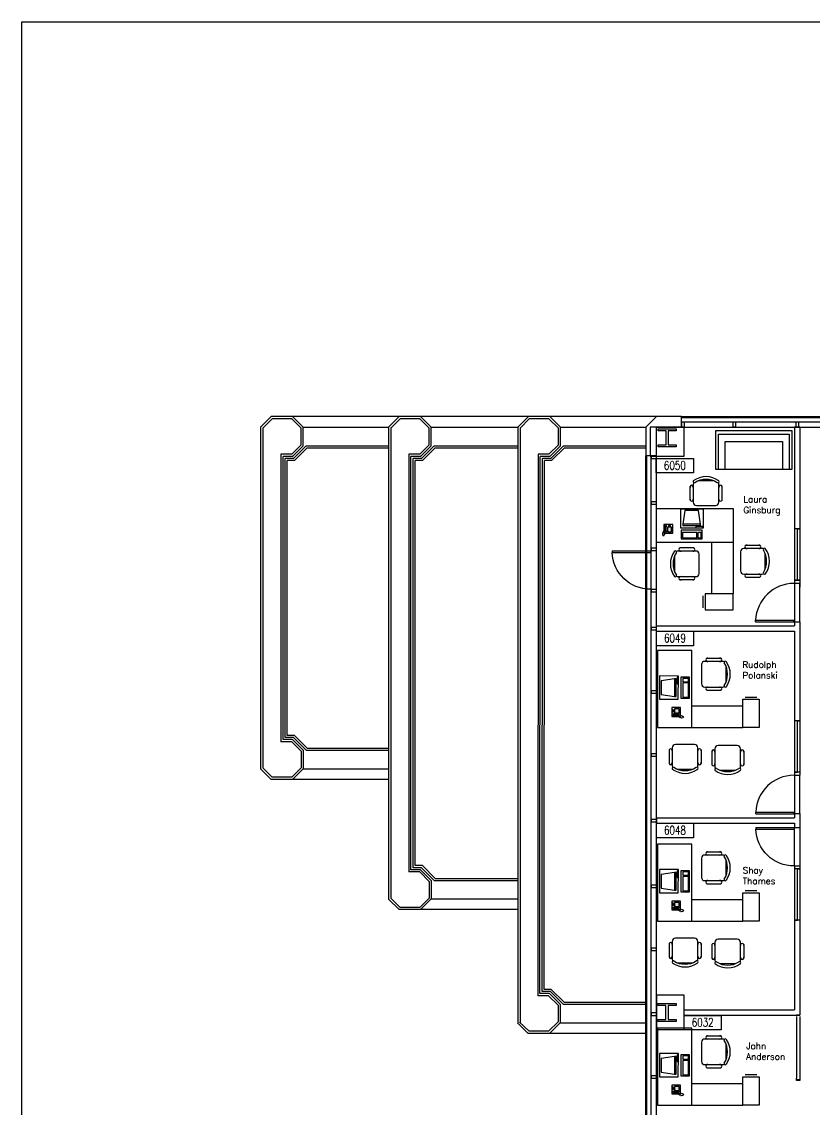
# Model space of a CAD drawing. Header units: inches. Extents: x 619 to 14864, y 611 to 3754.
# Drawn here: x 11920 to 12663, y 2735 to 3754 of the extents above; entities that cross this region are included whole.
import ezdxf
from ezdxf.enums import TextEntityAlignment as Align

# ---------------------------------------------------------------- set-up
doc = ezdxf.new("R2010")
doc.units = ezdxf.units.IN
doc.header["$MEASUREMENT"] = 0
doc.layers.get('0').update_dxf_attribs({"linetype": 'CONTINUOUS'})
for name, color, linetype in [('CHAIRS', 4, 'CONTINUOUS'), ('CPU', 6, 'CONTINUOUS'), ('E-B-FURR', 6, 'CONTINUOUS'), ('E-B-GLAZ', 8, 'CONTINUOUS'), ('E-B-MULL', 8, 'CONTINUOUS'), ('E-B-SHEL', 2, 'CONTINUOUS'), ('E-C-HEAD', 5, 'CONTINUOUS'), ('E-F-DOOR', 3, 'CONTINUOUS'), ('E-F-SILL', 8, 'CONTINUOUS'), ('E-F-TERR', 4, 'CONTINUOUS'), ('E-S-COLM', 8, 'CONTINUOUS'), ('EMPLOYEE', 1, 'CONTINUOUS'), ('Frame', 10, 'CONTINUOUS'), ('FURNITURE', 3, 'CONTINUOUS'), ('PANELS_201', 6, 'CONTINUOUS'), ('PHONES', 4, 'CONTINUOUS'), ('RMNUM', 40, 'CONTINUOUS')]:
    doc.layers.add(name, color=color, linetype=linetype)
doc.styles.add('ARCHITXT', font='simplex.shx')
doc.styles.add('ROMANS', font='romans', dxfattribs={"width": 0.75, "height": 8})

# ---------------------------------------------------------------- blocks, each defined once
blk = doc.blocks.new('DR-36')
for p, q in [((0, 36), (0, 0)), ((0, 36), (1.5, 36)), ((1.5, 36), (1.5, 0)), ((0, 0), (1.5, 0))]:
    blk.add_line(p, q)
blk.add_arc((0, 0), 36, 0, 87.6141)
blk = doc.blocks.new('RMNUM')
at = {"layer": 'RMNUM'}
blk.add_lwpolyline([(-16.33354, 6.674702), (18.388073, 6.674702), (18.388073, -6.982766), (-16.33354, -6.982766), (-16.33354, 6.674702)], dxfattribs=at)
at = {"layer": 'RMNUM', "style": 'ROMANS', "width": 0.75}
blk.add_attdef('NUMBER', text='', height=8, dxfattribs=at).set_placement((1.027267, 0.114097), align=Align.MIDDLE_CENTER)
blk = doc.blocks.new('RECTANG')
for p, q in [((1, 1), (0, 1)), ((0, 1), (0, 0)), ((1, 0), (1, 1)), ((0, 0), (1, 0))]:
    blk.add_line(p, q)
blk = doc.blocks.new('FNPHONE')
for p, q in [((-9.1, 0.2), (-9.7, 0)), ((-8.9, 0.6), (-9.5, 0.4)), ((-8.7, 1), (-9.3, 0.8)), ((-8.5, 1.4), (-9.1, 1.2)), ((-8.3, 1.8), (-8.9, 1.6)), ((-7.1, 0.6), (-7.5, -0.6)), ((-7.3, 6.5), (-7.3, 1.5)), ((-6.3, 6.5), (-6.3, 1.5)), ((-3.9, 4.8), (-3.9, 4.8)), ((-3.9, 3.9), (-3.9, 3.9)), ((-3.9, 3), (-3.9, 3)), ((-3.9, 2), (-3.9, 2)), ((-2.9, 4.8), (-2.9, 4.8)), ((-2.9, 3.9), (-2.9, 3.9)), ((-2.9, 3), (-2.9, 3)), ((-2.9, 2), (-2.9, 2)), ((-2, 4.8), (-2, 4.8)), ((-2, 3.9), (-2, 3.9)), ((-2, 3), (-2, 3)), ((-2, 2), (-2, 2)), ((-9.3, -0.2), (-9.9, -0.4)), ((-9.3, -0.6), (-9.9, -0.8)), ((-9.3, -1), (-9.9, -1.2)), ((-9.3, -1.4), (-9.9, -1.6)), ((-9.1, -1.8), (-9.7, -2)), ((-8.9, -2.2), (-9.5, -2.4)), ((-8.4, -2.5), (-9, -2.7)), ((-7.9, -2), (-8.5, -2.2)), ((-7.7, -1.6), (-8.3, -1.8)), ((-7.5, -1.2), (-8.1, -1.4)), ((-7.3, -0.8), (-7.9, -1))]:
    blk.add_line(p, q)
for centre, start, end in [((-6.8, 6.5), 298.4915, 241.5085), ((-6.8, 1.5), 118.4915, 61.5085)]:
    blk.add_arc(centre, 1.05, start, end)
for p, xscale, yscale, zscale in [((-8.2, 0), 8.20528234483245, 8.104073169521023, 8.20528234483245), ((-4.8, 1.3), 3.75, 4.375, 3.75), ((-4, 6.7), 2.03125, 0.46875, 2.03125)]:
    blk.add_blockref('RECTANG', p, dxfattribs=dict(xscale=xscale, yscale=yscale, zscale=zscale))
blk = doc.blocks.new('DESK3')
for p, q in [((72, 0), (0, 0)), ((0, 0), (0, -80)), ((72, -32), (72, 0)), ((0, -32), (72, -32)), ((20, -80), (20, -32)), ((0, -80), (20, -80))]:
    blk.add_line(p, q)
blk = doc.blocks.new('FC15X27A')
for p, q in [((7.53125, 0), (-7.53125, 0)), ((-7.53125, 0), (-7.53125, -26.5)), ((7.53125, -26.5), (7.53125, 0)), ((-7.53125, -26.5), (7.53125, -26.5)), ((-5.53125, -28.5), (5.53125, -28.5))]:
    blk.add_line(p, q)
blk = doc.blocks.new('IBMAT', base_point=(61, 306))
for p, q in [((75, 307), (75, 306)), ((81, 307), (75, 307)), ((81, 306), (81, 307))]:
    blk.add_line(p, q)
at = {"xscale": 21, "yscale": 17, "zscale": 21}
blk.add_blockref('RECTANG', (61, 306), dxfattribs=at)
blk = doc.blocks.new('KEYBOARD', base_point=(60, 294))
for p, xscale, yscale, zscale in [((60, 294), 19, 8, 19), ((61, 295), 13, 5, 13), ((75, 295), 3, 5, 3)]:
    blk.add_blockref('RECTANG', p, dxfattribs=dict(xscale=xscale, yscale=yscale, zscale=zscale))
blk = doc.blocks.new('COMPUTER')
for p, q in [((-6.6, 16.2), (-8.5, 3.5)), ((6.1, 16.2), (-6.6, 16.2)), ((8, 3.5), (6.1, 16.2)), ((-8.5, 3.5), (-8.5, 2)), ((8, 3.5), (-8.5, 3.5)), ((-8.5, 2), (8, 2)), ((8, 2), (8, 3.5))]:
    blk.add_line(p, q)
at = {"xscale": 1.033846153846154, "yscale": 1.033846153846154, "zscale": 1.033846153846154}
for name, p in [('IBMAT', (-10.9, 0)), ('KEYBOARD', (-10, -10.5))]:
    blk.add_blockref(name, p, dxfattribs=at)
blk = doc.blocks.new('CHAIR7')
for p, q in [((20, 12), (3, 12)), ((5.1, 15), (17.9, 15)), ((0, 9), (0, -9)), ((23, -7.4), (23, 7.4)), ((3, -12), (20, -12)), ((5.1, -15), (17.9, -15))]:
    blk.add_line(p, q)
for centre, radius, start, end in [((3, 9), 3, 90, 180), ((5.6, 13.5), 1.56, 73.7398, 286.2602), ((17.4, 13.5), 1.56, 253.7398, 106.2602), ((20, 9), 3, 62.4156, 90), ((22.3, 11.1), 1.1, 53.3099, 212.0274), ((4.8, 0), 19.6, 327.5758, 32.4242), ((7, 0), 20, 323.1301, 36.8699), ((3, -9), 3, 180, 270), ((5.6, -13.5), 1.56, 73.7398, 286.2602), ((17.4, -13.5), 1.56, 253.7398, 106.2602), ((20, -9), 3, 270, 297.5844), ((22.3, -11.1), 1.1, 147.9726, 306.6901)]:
    blk.add_arc(centre, radius, start, end)
blk = doc.blocks.new('SOFA2')
for p, q in [((-36, 0), (-36, -36)), ((36, 0), (-36, 0)), ((36, -36), (36, 0)), ((-33, -36), (-33, -3)), ((-33, -3), (33, -3)), ((-27, -36), (-27, -10)), ((-27, -10), (27, -10)), ((27, -10), (27, -36)), ((33, -3), (33, -36)), ((-36, -36), (36, -36))]:
    blk.add_line(p, q)

msp = doc.modelspace()

# ---------------------------------------------------------------- linework, layer by layer
at = {"layer": 'E-B-FURR'}
for p, q in [((12538.6, 3374), (12870.6, 3374)), ((12649.1, 3374), (12644, 3374)), ((12644.1, 3374), (12644.1, 3224)), ((12649.1, 3374), (12649.1, 3224)), ((12514.7, 2716), (12514.7, 3347)), ((12644.1, 3230.8), (12649.1, 3230.8)), ((12644.1, 3227.8), (12649.1, 3227.8)), ((12644.1, 3191.8), (12644.1, 3188)), ((12644.1, 3191.8), (12649.1, 3191.8)), ((12649.1, 3191.8), (12649.1, 3048.1)), ((12514.7, 3188), (12644.1, 3188)), ((12514.7, 3182.9), (12514.7, 3187.9)), ((12514.7, 3183), (12644.1, 3183)), ((12644.1, 3183), (12644.1, 3048.1)), ((12644.1, 3048.1), (12649.1, 3048.1)), ((12514.7, 3008), (12644.1, 3008)), ((12514.7, 3007.9), (12514.7, 3002.9)), ((12644.1, 3012.1), (12649.1, 3012.1)), ((12644.1, 3012.1), (12644.1, 3008)), ((12649.1, 3012.1), (12649.1, 2999.1)), ((12514.7, 3003), (12644.1, 3003)), ((12644.1, 3003), (12644.1, 2999.1)), ((12644.1, 2999.1), (12649.1, 2999.1)), ((12644, 2963.1), (12649, 2963.1)), ((12644.1, 2963.1), (12644.1, 2828)), ((12644.1, 2963.1), (12649.1, 2963.1)), ((12649.1, 2963.1), (12649.1, 2823)), ((12540.7, 2828), (12644.1, 2828)), ((12540.7, 2823), (12649.1, 2823)), ((12514.7, 2809.7), (12540.7, 2809.7))]:
    msp.add_line(p, q, dxfattribs=at)
msp.add_lwpolyline([(12540.7, 3374), (12508.7, 3374), (12508.7, 3347), (12540.7, 3347)], close=True, dxfattribs=at)
for points in [[(12540.7, 2842), (12514.7, 2842), (12514.7, 2809.7)], [(12540.7, 2809.7), (12540.7, 2842)]]:
    msp.add_lwpolyline(points, dxfattribs=at)
at = {"layer": 'E-B-GLAZ'}
for p, q in [((12538.6, 3384), (12870.6, 3384)), ((12538.6, 3383), (12870.6, 3383)), ((12538.6, 3379), (12870.6, 3379)), ((12504.6, 2716), (12504.6, 3347.1)), ((12505.6, 2716), (12505.6, 3347.1)), ((12509.6, 2716), (12509.6, 3347)), ((12504.6, 2806), (12404.6, 2806))]:
    msp.add_line(p, q, dxfattribs=at)
for points in [[(12649.1, 3230.8), (12644.1, 3230.8), (12646.8, 3230.8), (12646.8, 3278.8), (12649.1, 3278.8), (12644.1, 3278.8)], [(12649.1, 3050.9), (12644.1, 3050.9), (12646.8, 3050.9), (12646.8, 3098.9), (12649.1, 3098.9), (12644.1, 3098.9)], [(12649.1, 2912.1), (12644.1, 2912.1), (12646.8, 2912.1), (12646.8, 2960.1), (12649.1, 2960.1), (12644.1, 2960.1)]]:
    msp.add_lwpolyline(points, dxfattribs=at)
at = {"layer": 'E-B-MULL'}
for points in [[(12540.7, 3379), (12540.7, 3374), (12538.5, 3374), (12538.5, 3379)], [(12588.9, 3379), (12588.9, 3374), (12586.6, 3374), (12586.6, 3379)], [(12647.9, 3379), (12647.9, 3374), (12645.6, 3374), (12645.6, 3379)], [(12509.6, 3344.8), (12514.6, 3344.8), (12514.6, 3347), (12509.6, 3347)], [(12509.6, 3301.8), (12514.6, 3301.8), (12514.6, 3304), (12509.6, 3304)], [(12509.6, 3258.5), (12514.6, 3258.5), (12514.6, 3260.8), (12509.6, 3260.8)], [(12509.6, 3219.8), (12514.6, 3219.8), (12514.6, 3222), (12509.6, 3222)], [(12509.6, 3184.2), (12514.6, 3184.2), (12514.6, 3186.4), (12509.6, 3186.4)], [(12509.6, 3124.9), (12514.6, 3124.9), (12514.6, 3127.1), (12509.6, 3127.1)], [(12509.6, 3065.7), (12514.6, 3065.7), (12514.6, 3067.9), (12509.6, 3067.9)], [(12509.6, 3004.3), (12514.6, 3004.3), (12514.6, 3006.5), (12509.6, 3006.5)], [(12509.6, 2942.8), (12514.6, 2942.8), (12514.6, 2945), (12509.6, 2945)], [(12509.6, 2883.6), (12514.6, 2883.6), (12514.6, 2885.9), (12509.6, 2885.9)], [(12509.6, 2822.9), (12514.6, 2822.9), (12514.6, 2825.2), (12509.6, 2825.2)], [(12509.6, 2764.1), (12514.6, 2764.1), (12514.6, 2766.3), (12509.6, 2766.3)]]:
    msp.add_lwpolyline(points, close=True, dxfattribs=at)
at = {"layer": 'E-B-SHEL'}
for p, q in [((12514.6, 3384), (12504.6, 3374)), ((12538.3, 3384), (12514.3, 3384)), ((12538.3, 3374), (12538.3, 3384)), ((12504.6, 3374), (12504.6, 3347.1)), ((12538.6, 3374), (12510.6, 3374)), ((12538.6, 3374), (12511, 3374)), ((12514.6, 3347.1), (12514.6, 3374)), ((12514.6, 3374), (12540.8, 3374)), ((12514.6, 3347.1), (12504.6, 3347.1))]:
    msp.add_line(p, q, dxfattribs=at)
at = {"layer": 'E-C-HEAD'}
for p, q in [((12509.6, 3222.4), (12509.6, 3258.4)), ((12644.1, 3227.4), (12644.1, 3191.4)), ((12649.1, 3191.4), (12649.1, 3227.4)), ((12644, 3047.8), (12644, 3011.8)), ((12649, 3011.8), (12649, 3047.8)), ((12644.1, 2962.9), (12644.1, 2998.9)), ((12649.1, 2998.9), (12649.1, 2962.9))]:
    msp.add_line(p, q, dxfattribs=at)
at = {"layer": 'E-F-SILL'}
msp.add_lwpolyline([(12514.6, 2819), (12514.6, 2819), (12514.6, 2819)], dxfattribs=at)
at = {"layer": 'E-F-TERR'}
for p, q in [((12143.6, 3374.1), (12153.5, 3384)), ((12153.5, 3384), (12143.6, 3374.1)), ((12173.5, 3384), (12153.5, 3384)), ((12173.5, 3384), (12153.5, 3384)), ((12164, 3384), (12153.5, 3384)), ((12274.8, 3384), (12169.2, 3384)), ((12183.6, 3374), (12173.6, 3384)), ((12263.5, 3374.1), (12273.5, 3384)), ((12273.5, 3384), (12263.5, 3374.1)), ((12284, 3384), (12273.5, 3384)), ((12293.5, 3384), (12273.5, 3384)), ((12293.5, 3384), (12273.5, 3384)), ((12514.6, 3384), (12289.1, 3384)), ((12303.5, 3374), (12293.5, 3384)), ((12394.7, 3384), (12384.8, 3374.1)), ((12384.8, 3374.1), (12394.7, 3384)), ((12414.7, 3384), (12394.7, 3384)), ((12414.7, 3384), (12394.7, 3384)), ((12405.2, 3384), (12394.7, 3384)), ((12424.8, 3374), (12414.8, 3384)), ((12143.6, 3374.1), (12143.6, 3053.9)), ((12154.4, 3382), (12145.6, 3373.2)), ((12145.6, 3373.2), (12145.6, 3054.8)), ((12172.8, 3382), (12154.4, 3382)), ((12181.6, 3373.2), (12172.8, 3382)), ((12181.6, 3357.5), (12181.6, 3373.2)), ((12183.6, 3374), (12263.5, 3374)), ((12183.6, 3356.7), (12183.6, 3374)), ((12263.5, 3374.1), (12263.5, 2931.9)), ((12274.3, 3382), (12265.5, 3373.2)), ((12265.5, 3373.2), (12265.5, 2932.8)), ((12292.7, 3382), (12274.3, 3382)), ((12301.5, 3373.2), (12292.7, 3382)), ((12301.5, 3357.5), (12301.5, 3373.2)), ((12303.5, 3374), (12384.8, 3374)), ((12303.5, 3356.7), (12303.5, 3374)), ((12384.8, 3374.1), (12384.8, 2815.6)), ((12395.5, 3382), (12386.8, 3373.2)), ((12386.8, 3373.2), (12386.8, 2816.4)), ((12413.9, 3382), (12395.5, 3382)), ((12422.8, 3373.2), (12413.9, 3382)), ((12422.8, 3357.5), (12422.8, 3373.2)), ((12424.8, 3374), (12504.6, 3374)), ((12424.8, 3356.7), (12424.8, 3374)), ((12172.8, 3348.7), (12181.6, 3357.5)), ((12173.6, 3346.7), (12183.6, 3356.7)), ((12174.4, 3344.7), (12186.4, 3356.7)), ((12175.3, 3342.7), (12187.3, 3354.7)), ((12186.4, 3356.7), (12263.5, 3356.7)), ((12187.3, 3354.7), (12263.5, 3354.7)), ((12292.7, 3348.7), (12301.5, 3357.5)), ((12293.5, 3346.7), (12303.5, 3356.7)), ((12294.4, 3344.7), (12306.4, 3356.7)), ((12295.2, 3342.7), (12307.2, 3354.7)), ((12306.4, 3356.7), (12384.8, 3356.7)), ((12307.2, 3354.7), (12384.8, 3354.7)), ((12413.9, 3348.7), (12422.8, 3357.5)), ((12414.8, 3346.7), (12424.8, 3356.7)), ((12415.6, 3344.7), (12427.6, 3356.7)), ((12416.4, 3342.7), (12428.4, 3354.7)), ((12427.6, 3356.7), (12504.6, 3356.7)), ((12428.4, 3354.7), (12504.6, 3354.7)), ((12162.6, 3348.7), (12162.6, 3079.3)), ((12172.8, 3348.7), (12162.6, 3348.7)), ((12164.6, 3081.3), (12164.6, 3346.7)), ((12173.6, 3346.7), (12164.6, 3346.7)), ((12166.6, 3083.3), (12166.6, 3344.7)), ((12174.4, 3344.7), (12166.6, 3344.7)), ((12168.6, 3085.3), (12168.6, 3342.7)), ((12175.3, 3342.7), (12168.6, 3342.7)), ((12282.6, 3348.7), (12282.6, 2957.3)), ((12292.7, 3348.7), (12282.6, 3348.7)), ((12284.5, 2959.3), (12284.5, 3346.7)), ((12293.5, 3346.7), (12284.5, 3346.7)), ((12286.5, 2961.3), (12286.5, 3344.7)), ((12294.4, 3344.7), (12286.5, 3344.7)), ((12288.5, 2963.3), (12288.5, 3342.7)), ((12295.2, 3342.7), (12288.5, 3342.7)), ((12403.8, 3348.7), (12403.5, 2841.3)), ((12413.9, 3348.7), (12403.8, 3348.7)), ((12405.4, 2843.3), (12405.8, 3346.7)), ((12414.8, 3346.7), (12405.8, 3346.7)), ((12407.4, 2845.3), (12407.8, 3344.7)), ((12415.6, 3344.7), (12407.8, 3344.7)), ((12409.4, 2847.3), (12409.8, 3342.7)), ((12416.4, 3342.7), (12409.8, 3342.7)), ((12172.8, 3079.3), (12162.6, 3079.3)), ((12173.6, 3081.3), (12164.6, 3081.3)), ((12174.4, 3083.3), (12166.6, 3083.3)), ((12175.3, 3085.3), (12168.6, 3085.3)), ((12172.8, 3079.3), (12181.6, 3070.5)), ((12173.6, 3081.3), (12183.6, 3071.3)), ((12174.4, 3083.3), (12186.4, 3071.3)), ((12175.3, 3085.3), (12187.3, 3073.3)), ((12181.6, 3070.5), (12181.6, 3054.8)), ((12183.6, 3071.3), (12183.6, 3054)), ((12186.4, 3071.3), (12263.5, 3071.3)), ((12187.3, 3073.3), (12263.5, 3073.3)), ((12143.6, 3053.9), (12153.5, 3044)), ((12153.5, 3044), (12143.6, 3053.9)), ((12154.4, 3046), (12145.6, 3054.8)), ((12181.6, 3054.8), (12172.8, 3046)), ((12183.6, 3054), (12173.6, 3044)), ((12183.6, 3054), (12263.5, 3054)), ((12173.5, 3044), (12153.5, 3044)), ((12173.5, 3044), (12153.5, 3044)), ((12164, 3044), (12153.5, 3044)), ((12172.8, 3046), (12154.4, 3046)), ((12263.5, 3044), (12169.2, 3044)), ((12292.7, 2957.3), (12282.6, 2957.3)), ((12293.5, 2959.3), (12284.5, 2959.3)), ((12294.4, 2961.3), (12286.5, 2961.3)), ((12295.2, 2963.3), (12288.5, 2963.3)), ((12292.7, 2957.3), (12301.5, 2948.5)), ((12293.5, 2959.3), (12303.5, 2949.3)), ((12294.4, 2961.3), (12306.4, 2949.3)), ((12295.2, 2963.3), (12307.2, 2951.3)), ((12301.5, 2948.5), (12301.5, 2932.8)), ((12303.5, 2949.3), (12303.5, 2932)), ((12306.4, 2949.3), (12384.8, 2949.3)), ((12307.2, 2951.3), (12384.8, 2951.3)), ((12273.5, 2922), (12263.5, 2931.9)), ((12274.3, 2924), (12265.5, 2932.8)), ((12301.5, 2932.8), (12292.7, 2924)), ((12303.5, 2932), (12293.5, 2922)), ((12303.5, 2932), (12384.8, 2932)), ((12293.5, 2922), (12273.5, 2922)), ((12293.5, 2922), (12273.5, 2922)), ((12292.7, 2924), (12274.3, 2924)), ((12384.8, 2922), (12289.1, 2922)), ((12414.4, 2843.3), (12405.4, 2843.3)), ((12415.3, 2845.3), (12407.4, 2845.3)), ((12416.1, 2847.3), (12409.4, 2847.3)), ((12414.4, 2843.3), (12424.4, 2833.3)), ((12415.3, 2845.3), (12427.3, 2833.3)), ((12416.1, 2847.3), (12428.1, 2835.3)), ((12413.6, 2841.3), (12403.5, 2841.3)), ((12413.6, 2841.3), (12422.4, 2832.5)), ((12424.4, 2833.3), (12424.4, 2816)), ((12427.3, 2833.3), (12505.6, 2833.3)), ((12428.1, 2835.3), (12505.6, 2835.3)), ((12422.4, 2832.5), (12422.4, 2816.8)), ((12394.4, 2806), (12384.4, 2815.9)), ((12395.2, 2808), (12386.4, 2816.7)), ((12422.4, 2816.8), (12413.6, 2808)), ((12424.4, 2816), (12414.4, 2806)), ((12424.4, 2816), (12505.6, 2816)), ((12414.4, 2806), (12394.4, 2806)), ((12414.4, 2806), (12394.4, 2806)), ((12413.6, 2808), (12395.2, 2808)), ((12505.6, 2806), (12410, 2806))]:
    msp.add_line(p, q, dxfattribs=at)
at = {"layer": 'E-S-COLM'}
for points in [[(12516.2, 3370.5), (12516.2, 3372.5), (12533.2, 3372.5), (12533.2, 3370.5), (12525.7, 3370.5), (12525.7, 3357.5), (12533.2, 3357.5), (12533.2, 3355.5), (12516.2, 3355.5), (12516.2, 3357.5), (12523.7, 3357.5), (12523.7, 3370.5)], [(12516.1, 2832.2), (12516.1, 2834.2), (12533.1, 2834.2), (12533.1, 2832.2), (12525.6, 2832.2), (12525.6, 2819.2), (12533.1, 2819.2), (12533.1, 2817.2), (12516.1, 2817.2), (12516.1, 2819.2), (12523.6, 2819.2), (12523.6, 2832.2)]]:
    msp.add_lwpolyline(points, close=True, dxfattribs=at)
at = {"layer": 'Frame', "lineweight": -3}
msp.add_lwpolyline([(11919.6, 3753.9), (14863.7, 3753.9), (14863.7, 610.7), (11919.6, 610.7)], close=True, dxfattribs=at)
at = {"layer": 'PANELS_201', "linetype": 'Continuous'}
for points in [[(12649.1, 2823), (12646.1, 2823), (12646.1, 2823.2), (12649.1, 2823.2), (12649.1, 2823)], [(12646.1, 2822), (12646.1, 2764)], [(12649.1, 2822), (12649.1, 2764)], [(12649.1, 2764), (12649.1, 2763), (12649.1, 2762), (12646.1, 2762), (12646.1, 2764)], [(12646.1, 2763), (12649.1, 2763)]]:
    msp.add_lwpolyline(points, dxfattribs=at)

# ---------------------------------------------------------------- block references
for p, values in [((12530.9, 3338.1), {'NUMBER': '6050'}), ((12531, 3176.3), {'NUMBER': '6049'}), ((12531, 2996.3), {'NUMBER': '6048'}), ((12557, 2816.3), {'NUMBER': '6032'})]:
    msp.add_blockref('RMNUM', p).add_auto_attribs(values)
at = {"layer": 'CHAIRS', "lineweight": -3}
for p, rotation in [((12561.2, 3300.7), 90), ((12554.7, 3246), 180), ((12541.5, 3076.7), 270), ((12581.5, 3075.7), 270), ((12541.5, 2895.3), 270), ((12581.5, 2894.4), 270)]:
    msp.add_blockref('CHAIR7', p, dxfattribs=dict(at, rotation=rotation))
for p in [(12593.6, 3248.4), (12556.9, 3142.6), (12556.9, 2961.2), (12556.9, 2788.8)]:
    msp.add_blockref('CHAIR7', p, dxfattribs=at)
at = {"layer": 'CPU', "lineweight": -3}
msp.add_blockref('COMPUTER', (12548, 3279.8), dxfattribs=at)
at = {"layer": 'CPU', "lineweight": -3, "rotation": 89.84054487573727}
for p in [(12535.2, 3130.1), (12535.2, 2948.7), (12535.2, 2776.3)]:
    msp.add_blockref('COMPUTER', p, dxfattribs=at)
at = {"layer": 'E-F-DOOR', "xscale": -1, "rotation": 90}
for p in [(12509.1, 3258.2), (12643.8, 2998.9)]:
    msp.add_blockref('DR-36', p, dxfattribs=at)
at = {"layer": 'E-F-DOOR', "rotation": 90}
for p in [(12643.6, 3191.7), (12643.7, 3011.9)]:
    msp.add_blockref('DR-36', p, dxfattribs=at)
at = {"layer": 'FURNITURE', "lineweight": -3}
msp.add_blockref('SOFA2', (12606, 3370.6), dxfattribs=at)
at = {"layer": 'FURNITURE', "lineweight": -3, "xscale": -1}
for name, p, rotation in [('DESK3', (12586.7, 3297.9), 359.9950299738794), ('FC15X27A', (12603.3, 3092.7), 180), ('FC15X27A', (12603.3, 2911.3), 180), ('FC15X27A', (12603.3, 2738.9), 180)]:
    msp.add_blockref(name, p, dxfattribs=dict(at, rotation=rotation))
at = {"layer": 'FURNITURE', "lineweight": -3}
for name, p, rotation in [('FC15X27A', (12586.7, 3210.4), 270), ('DESK3', (12515.7, 3092.7), 89.99502997387958), ('DESK3', (12515.7, 2911.3), 89.99502997387958), ('DESK3', (12515.7, 2738.9), 89.99502997387958)]:
    msp.add_blockref(name, p, dxfattribs=dict(at, rotation=rotation))
at = {"layer": 'PHONES', "lineweight": -3}
msp.add_blockref('FNPHONE', (12529.9, 3274.7), dxfattribs=at)
at = {"layer": 'PHONES', "lineweight": -3, "rotation": 90}
for p in [(12537.3, 3111.3), (12537.3, 2929.9), (12537.3, 2757.5)]:
    msp.add_blockref('FNPHONE', p, dxfattribs=at)

# ---------------------------------------------------------------- texts
at = {"layer": 'EMPLOYEE', "lineweight": -3, "char_height": 6, "attachment_point": 1, "style": 'ARCHITXT'}
for s, insert, width in [('\\A1;Laura\\PGinsburg', (12596.2, 3309.4), 33.004), ('\\A1;Rudolph\\PPolanski', (12595.3, 3154.6), 30.467), ('\\A1;Shay\\PThames', (12595.6, 2961.8), 29.759), ('\\A1;John\\PAnderson', (12598.8, 2797.4), 35.329)]:
    msp.add_mtext(s, dxfattribs=dict(at, insert=insert, width=width))

doc.saveas('drawing.dxf')
